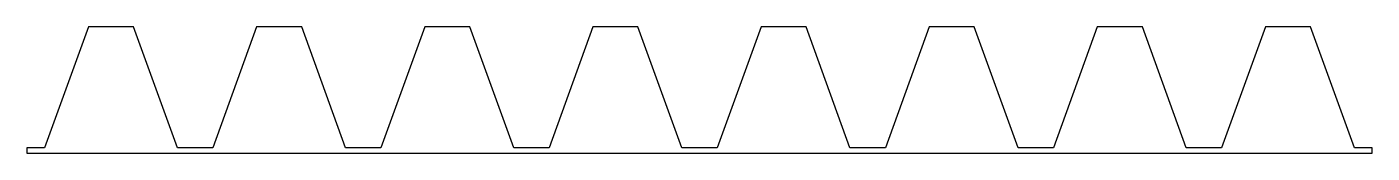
# Model space of a CAD drawing. Header units: inches. Extents: x 23 to 274, y 94 to 117.
import ezdxf

# ---------------------------------------------------------------- set-up
doc = ezdxf.new("R2010")
doc.units = ezdxf.units.IN
doc.header["$MEASUREMENT"] = 0
doc.layers.add('TOP', color=7, linetype='Continuous')

# ---------------------------------------------------------------- blocks, each defined once
blk = doc.blocks.new('block 2')
at = {"layer": 'TOP', "color": 7, "lineweight": 25, "true_color": 0xffffff}
blk.add_lwpolyline([(274.36, 94.55), (271.06, 94.55), (262.87, 117.05), (254.44, 117.05), (246.25, 94.55), (239.64, 94.55), (231.45, 117.05), (223.02, 117.05), (214.83, 94.55), (208.22, 94.55), (200.03, 117.05), (191.61, 117.05), (183.42, 94.55), (176.81, 94.55), (168.62, 117.05), (160.19, 117.05), (152, 94.55), (145.39, 94.55), (137.2, 117.05), (128.77, 117.05), (120.58, 94.55), (113.98, 94.55), (105.79, 117.05), (97.36, 117.05), (89.17, 94.55), (82.56, 94.55), (74.37, 117.05), (65.94, 117.05), (57.75, 94.55), (51.14, 94.55), (42.95, 117.05), (34.53, 117.05), (26.34, 94.55), (23.03, 94.55), (23.03, 93.55), (274.36, 93.55), (274.36, 94.55)], dxfattribs=at)

msp = doc.modelspace()

# ---------------------------------------------------------------- block references
at = {"layer": 'TOP'}
msp.add_blockref('block 2', (0, 0), dxfattribs=at)

doc.saveas('drawing.dxf')
